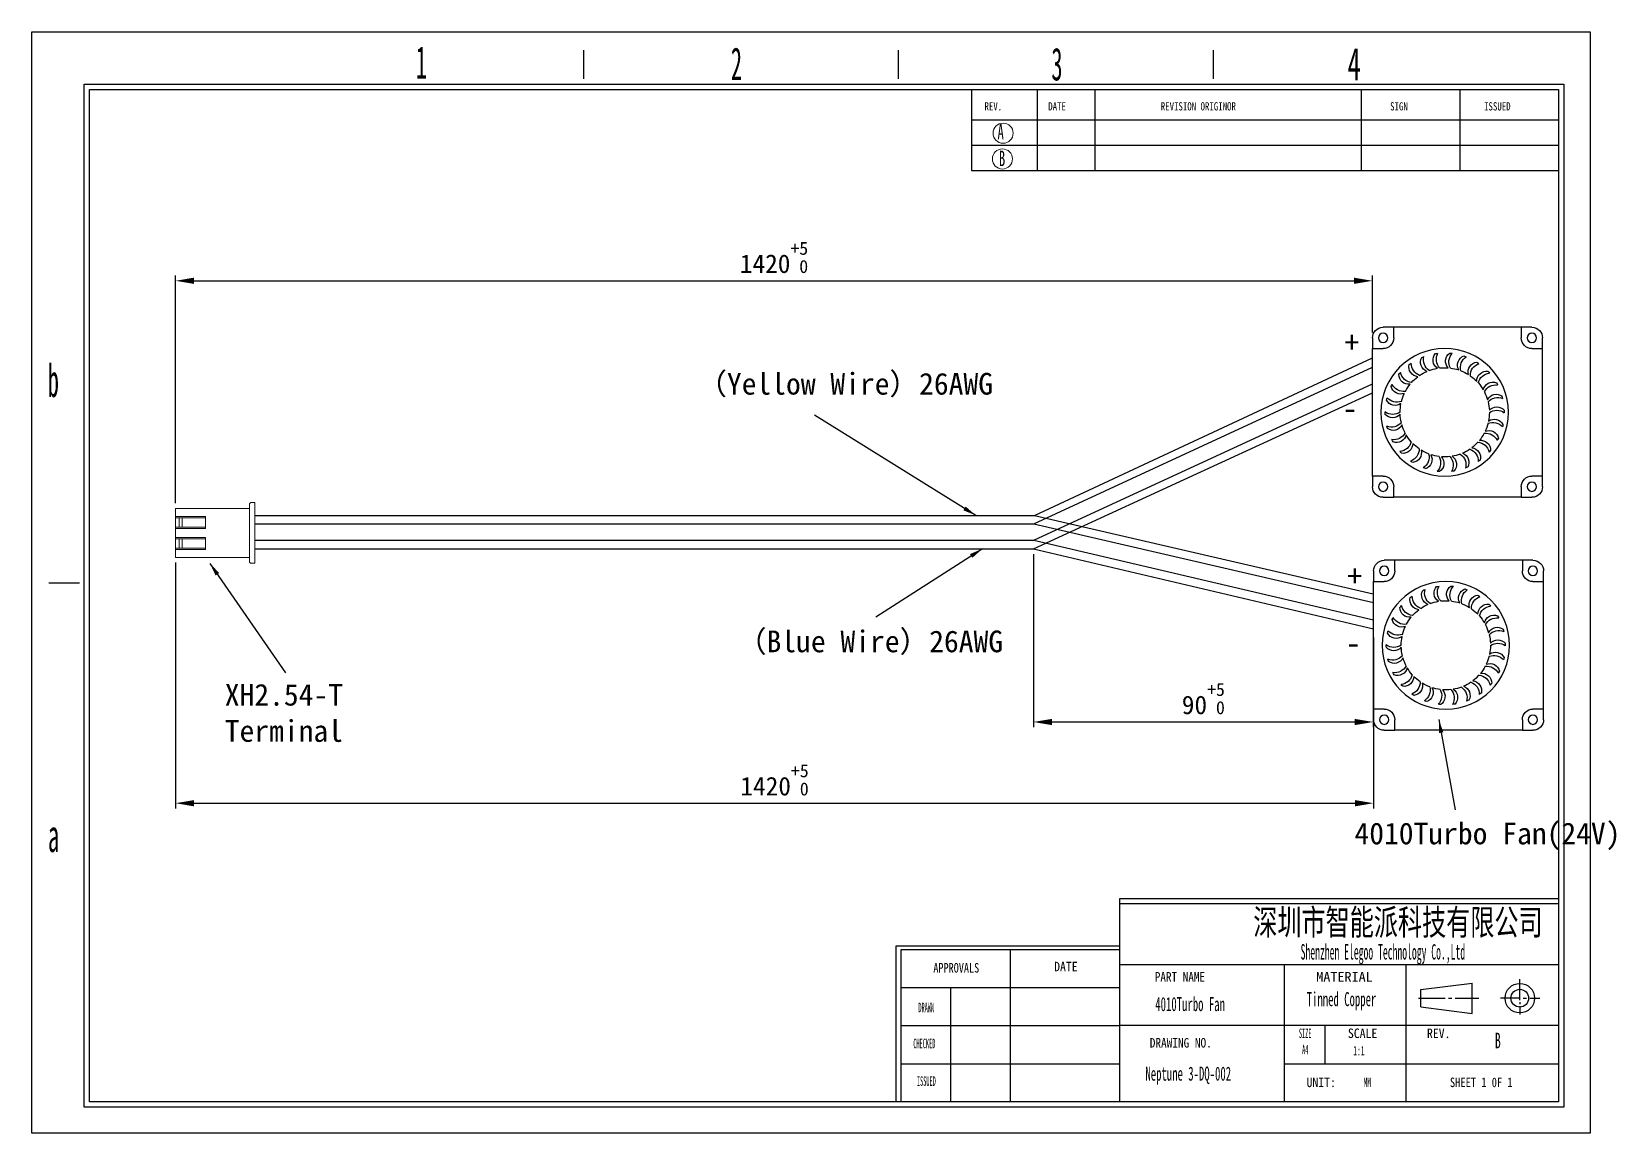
# Model space of a CAD drawing. Header units: millimetres. Extents: x -318 to -20, y -2 to 205.
import ezdxf

# ---------------------------------------------------------------- set-up
doc = ezdxf.new("R2010")
doc.units = ezdxf.units.MM
doc.header["$PDSIZE"] = -1
doc.layers.add('SLD-0', color=179, linetype='Continuous')
doc.styles.add('SLDTEXTSTYLE0', font='TXT', dxfattribs={"width": 0.56, "bigfont": 'bigfont'})
doc.styles.add('SLDTEXTSTYLE10', font='TXT', dxfattribs={"width": 0.862222})
doc.styles.add('SLDTEXTSTYLE11', font='TXT', dxfattribs={"width": 1.089})
doc.styles.add('SLDTEXTSTYLE13', font='TXT', dxfattribs={"width": 0.56})
doc.styles.add('SLDTEXTSTYLE14', font='TXT', dxfattribs={"width": 0.805625})
doc.styles.add('SLDTEXTSTYLE3', font='TXT', dxfattribs={"width": 0.484})
doc.styles.add('SLDTEXTSTYLE4', font='TXT', dxfattribs={"width": 0.40535})
doc.styles.add('SLDTEXTSTYLE5', font='TXT', dxfattribs={"width": 0.6})
doc.styles.add('SLDTEXTSTYLE6', font='TXT', dxfattribs={"width": 0.5025})
doc.styles.add('SLDTEXTSTYLE7', font='TXT', dxfattribs={"width": 0.9075})
doc.styles.add('SLDTEXTSTYLE8', font='TXT', dxfattribs={"width": 0.870455})
doc.styles.add('SLDTEXTSTYLE9', font='TXT', dxfattribs={"width": 0.7865})
doc.dimstyles.new('ISO-25', dxfattribs={"dimtxt": 2.5, "dimasz": 2.5, "dimexe": 1.25, "dimexo": 0.625, "dimtad": 1, "dimtxsty": 'Standard', "dimcen": 2.5, "dimadec": 0, "dimazin": 0, "dimtfac": 1, "dimtmove": 0, "dimatfit": 3, "dimfxl": 1, "dimarcsym": 0})

# ---------------------------------------------------------------- blocks, each defined once
blk = doc.blocks.new('3')
for p, q in [((-20.5, 20), (-18, 20)), ((-18, 20), (-18, 17.5)), ((-18, 20), (12, 20)), ((12, 17.5), (12, 20)), ((12, 20), (14.5, 20)), ((-23, 15), (-23, 17.5)), ((-23, -15), (-23, 15)), ((-20.5, 15), (-23, 15)), ((17, 15), (14.5, 15)), ((17, 17.5), (17, 15)), ((17, -15), (17, 15)), ((-23, -15), (-20.5, -15)), ((-23, -17.5), (-23, -15)), ((-18, -17.5), (-18, -20)), ((12, -20), (12, -17.5)), ((14.5, -15), (17, -15)), ((17, -15), (17, -17.5)), ((-18, -20), (-20.5, -20)), ((-18, -20), (12, -20)), ((14.5, -20), (12, -20))]:
    blk.add_line(p, q)
for centre, radius in [((-20.5, 17.5), 1.1), ((0, 0), 15), ((14.5, 17.5), 1.1), ((-20.5, -17.5), 1.1), ((14.5, -17.5), 1.1)]:
    blk.add_circle(centre, radius)
for centre, radius, start, end in [((-20.5, 17.5), 2.5, 90, 180), ((14.5, 17.5), 2.5, 0, 90), ((-20.5, 17.5), 2.5, 270, 0), ((14.5, 17.5), 2.5, 180, 270), ((0, 0), 14, 122.5996, 124.9675), ((-9.02, 8.64), 3, 359.2821, 70.6528), ((-7.79, 9.51), 2.3, 344.666, 83.8217), ((0, 0), 14, 108.7535, 111.1213), ((-6.69, 10.55), 3, 345.436, 56.8066), ((-5.29, 11.1), 2.3, 330.8198, 69.9755), ((0, 0), 14, 94.9073, 97.2751), ((-3.97, 11.84), 3, 331.5898, 42.9605), ((-2.48, 12.04), 2.3, 316.9737, 56.1293), ((-1.02, 12.45), 3, 317.7437, 29.1143), ((0, 0), 14, 81.0612, 83.429), ((0.47, 12.28), 2.3, 303.1275, 42.2832), ((1.99, 12.33), 3, 303.8975, 15.2682), ((3.4, 11.81), 2.3, 289.2814, 28.437), ((0, 0), 14, 67.215, 69.5828), ((4.88, 11.5), 3, 290.0514, 1.422), ((6.13, 10.66), 2.3, 275.4352, 14.5909), ((0, 0), 14, 53.3689, 55.7367), ((0, 0), 14, 136.4458, 138.8136), ((-10.82, 6.23), 3, 13.1283, 84.4989), ((-9.84, 7.37), 2.3, 358.5121, 97.6678), ((0, 0), 10.5, 124.9675, 135.8975), ((0, 0), 10.5, 111.1213, 122.0513), ((0, 0), 10.5, 97.2751, 108.2052), ((0, 0), 10.5, 83.429, 94.359), ((0, 0), 10.5, 69.5828, 80.5129), ((0, 0), 10.5, 55.7367, 66.6667), ((0, 0), 10.5, 41.8905, 52.8206), ((7.49, 9.99), 3, 276.2052, 347.5759), ((8.5, 8.88), 2.3, 261.5891, 0.7447), ((0, 0), 14, 39.5227, 41.8905), ((0, 0), 14, 164.1381, 166.5059), ((-12.14, 1.95), 2.3, 26.2044, 125.3601), ((0, 0), 14, 150.2919, 152.6598), ((-12, 3.46), 3, 26.9744, 98.3451), ((-11.32, 4.8), 2.3, 12.3583, 111.514), ((0, 0), 10.5, 152.6598, 163.5898), ((0, 0), 10.5, 138.8136, 149.7437), ((0, 0), 10.5, 28.0444, 38.9744), ((9.67, 7.91), 3, 262.359, 333.7297), ((10.38, 6.59), 2.3, 247.7429, 346.8986), ((0, 0), 10.5, 14.1982, 25.1283), ((0, 0), 14, 25.6766, 28.0444), ((-12.23, -2.51), 3, 54.6667, 126.0374), ((0, 0), 14, 177.9843, 180.3521), ((-12.25, -1.01), 2.3, 40.0506, 139.2063), ((-12.48, 0.49), 3, 40.8206, 112.1913), ((0, 0), 10.5, 166.5059, 177.436), ((11.28, 5.37), 3, 248.5129, 319.8836), ((11.65, 3.91), 2.3, 233.8968, 333.0524), ((0, 0), 10.5, 0.3521, 11.2821), ((12.23, 2.51), 3, 234.6667, 306.0374), ((0, 0), 14, 11.8304, 14.1982), ((0, 0), 14, 357.9843, 0.3521), ((-11.65, -3.91), 2.3, 53.8968, 153.0524), ((0, 0), 14, 191.8304, 194.1982), ((-11.28, -5.37), 3, 68.5129, 139.8836), ((0, 0), 10.5, 180.3521, 191.2821), ((0, 0), 10.5, 194.1982, 205.1283), ((0, 0), 10.5, 332.6598, 343.5898), ((12.14, -1.95), 2.3, 206.2044, 305.3601), ((0, 0), 10.5, 346.5059, 357.436), ((12.48, -0.49), 3, 220.8206, 292.1913), ((12.25, 1.01), 2.3, 220.0506, 319.2063), ((0, 0), 14, 344.1381, 346.5059), ((-10.38, -6.59), 2.3, 67.7429, 166.8986), ((0, 0), 14, 205.6766, 208.0444), ((-9.67, -7.91), 3, 82.359, 153.7297), ((-8.5, -8.88), 2.3, 81.5891, 180.7447), ((-7.49, -9.99), 3, 96.2052, 167.5759), ((0, 0), 10.5, 208.0444, 218.9744), ((0, 0), 10.5, 221.8905, 232.8206), ((0, 0), 10.5, 304.9675, 315.8975), ((9.84, -7.37), 2.3, 178.5121, 277.6678), ((0, 0), 10.5, 318.8136, 329.7437), ((10.82, -6.23), 3, 193.1283, 264.4989), ((11.32, -4.8), 2.3, 192.3583, 291.514), ((12, -3.46), 3, 206.9744, 278.3451), ((0, 0), 14, 330.2919, 332.6598), ((0, 0), 14, 219.5227, 221.8905), ((-6.13, -10.66), 2.3, 95.4352, 194.5909), ((-4.88, -11.5), 3, 110.0514, 181.422), ((0, 0), 10.5, 235.7367, 246.6667), ((-3.4, -11.81), 2.3, 109.2814, 208.437), ((-1.99, -12.33), 3, 123.8975, 195.2682), ((0, 0), 10.5, 249.5828, 260.5129), ((-0.47, -12.28), 2.3, 123.1275, 222.2832), ((1.02, -12.45), 3, 137.7437, 209.1143), ((0, 0), 10.5, 263.429, 274.359), ((2.48, -12.04), 2.3, 136.9737, 236.1293), ((3.97, -11.84), 3, 151.5898, 222.9605), ((0, 0), 10.5, 277.2751, 288.2052), ((5.29, -11.1), 2.3, 150.8198, 249.9755), ((6.69, -10.55), 3, 165.436, 236.8066), ((0, 0), 10.5, 291.1213, 302.0513), ((7.79, -9.51), 2.3, 164.666, 263.8217), ((9.02, -8.64), 3, 179.2821, 250.6528), ((0, 0), 14, 316.4458, 318.8136), ((0, 0), 14, 233.3689, 235.7367), ((0, 0), 14, 247.215, 249.5828), ((0, 0), 14, 261.0612, 263.429), ((0, 0), 14, 274.9073, 277.2751), ((0, 0), 14, 288.7535, 291.1213), ((0, 0), 14, 302.5996, 304.9675), ((-20.5, -17.5), 2.5, 180, 270), ((-20.5, -17.5), 2.5, 0, 90), ((14.5, -17.5), 2.5, 90, 180), ((14.5, -17.5), 2.5, 270, 0)]:
    blk.add_arc(centre, radius, start, end)
blk = doc.blocks.new('*D8')
at = {"color": 0, "lineweight": -2}
for p, q in [((-290.77, 116.41), (-290.77, 159.28)), ((-287.27, 158.28), (-69, 158.28)), ((-65.5, 148.52), (-65.5, 159.28))]:
    blk.add_line(p, q, dxfattribs=at)
at = {"color": 0}
for points in [[(-287.27, 158.87), (-287.27, 157.7), (-290.77, 158.28)], [(-69, 158.87), (-69, 157.7), (-65.5, 158.28)]]:
    blk.add_solid(points, dxfattribs=at)
at = {"layer": 'Defpoints', "color": 0}
for p in [(-65.5, 158.28), (-65.5, 147.52), (-290.77, 115.41)]:
    blk.add_point(p, dxfattribs=at)
at = {"color": 0, "insert": (-178.13, 162.66), "char_height": 3.5, "attachment_point": 5}
blk.add_mtext('1420{\\H0.7x;\\S+5^  0;}', dxfattribs=at)
blk = doc.blocks.new('*D13')
at = {"color": 0, "lineweight": -2}
for p, q in [((-290.77, 105.22), (-290.77, 58.94)), ((-65.29, 91.13), (-65.29, 58.94)), ((-287.27, 59.94), (-68.79, 59.94))]:
    blk.add_line(p, q, dxfattribs=at)
at = {"color": 0}
for points in [[(-287.27, 60.52), (-287.27, 59.35), (-290.77, 59.94)], [(-68.79, 60.52), (-68.79, 59.35), (-65.29, 59.94)]]:
    blk.add_solid(points, dxfattribs=at)
at = {"layer": 'Defpoints', "color": 0}
for p in [(-290.77, 106.22), (-65.29, 92.13), (-65.29, 59.94)]:
    blk.add_point(p, dxfattribs=at)
at = {"color": 0, "insert": (-178.03, 64.31), "char_height": 3.5, "attachment_point": 5}
blk.add_mtext('1420{\\H0.7x;\\S+5^  0;}', dxfattribs=at)
blk = doc.blocks.new('*D14')
at = {"color": 0, "lineweight": -2}
for p, q in [((-129.31, 106.84), (-129.31, 74.23)), ((-65.35, 98.33), (-65.35, 74.23)), ((-125.81, 75.23), (-68.85, 75.23))]:
    blk.add_line(p, q, dxfattribs=at)
at = {"color": 0}
for points in [[(-125.81, 75.81), (-125.81, 74.64), (-129.31, 75.23)], [(-68.85, 75.81), (-68.85, 74.64), (-65.35, 75.23)]]:
    blk.add_solid(points, dxfattribs=at)
at = {"layer": 'Defpoints', "color": 0}
for p in [(-129.31, 107.84), (-65.35, 99.33), (-65.35, 75.23)]:
    blk.add_point(p, dxfattribs=at)
at = {"color": 0, "insert": (-97.33, 79.61), "char_height": 3.5, "attachment_point": 5}
blk.add_mtext('90{\\H0.7x;\\S+5^  0;}', dxfattribs=at)

msp = doc.modelspace()

# ---------------------------------------------------------------- linework, layer by layer
at = {"color": 2}
for p, q in [((-129.096, 114.108), (-65.495, 143.749)), ((-129.203, 112.508), (-65.495, 142.008)), ((-275.721, 114.108), (-129.096, 114.108)), ((-129.096, 114.108), (-65.349, 99.331)), ((-275.721, 112.508), (-129.203, 112.508)), ((-129.203, 112.508), (-65.294, 97.75))]:
    msp.add_line(p, q, dxfattribs=at)
at = {"color": 5}
for p, q in [((-129.309, 107.835), (-65.495, 137.182)), ((-129.203, 109.435), (-65.495, 138.885)), ((-275.721, 109.435), (-129.203, 109.435)), ((-275.721, 107.835), (-129.309, 107.835)), ((-129.309, 107.835), (-65.294, 92.759)), ((-129.203, 109.435), (-65.294, 94.444))]:
    msp.add_line(p, q, dxfattribs=at)
at = {"color": 179}
for p, q in [((-144.859, 3.721), (-144.859, 25.166)), ((-154.248, 10.892), (-113.136, 10.892))]:
    msp.add_line(p, q, dxfattribs=at)
at = {"color": 0, "lineweight": 0}
for points in [[(-275.858, 116.529), (-276.574, 116.529), (-276.669, 116.508), (-276.743, 116.455), (-276.796, 116.381), (-276.817, 116.286)], [(-275.858, 116.529), (-275.858, 107.701)], [(-290.774, 115.412), (-290.774, 107.701)], [(-290.774, 115.412), (-276.817, 115.412)], [(-285.148, 113.927), (-285.148, 111.662), (-290.774, 111.662)], [(-285.148, 113.927), (-290.774, 113.927)], [(-285.148, 113.685), (-290.774, 113.685)], [(-290.058, 113.685), (-290.058, 111.904)], [(-289.499, 113.685), (-289.499, 111.904)], [(-276.817, 116.286), (-276.817, 107.701)], [(-285.148, 111.904), (-290.774, 111.904)], [(-285.148, 109.966), (-290.774, 109.966)], [(-290.774, 107.701), (-285.148, 107.701), (-285.148, 109.966)], [(-285.148, 109.724), (-290.774, 109.724)], [(-285.148, 107.944), (-290.774, 107.944)], [(-290.774, 107.701), (-290.774, 106.216)], [(-290.058, 109.724), (-290.058, 107.944)], [(-289.499, 109.724), (-289.499, 107.944)], [(-276.817, 107.701), (-276.817, 105.342)], [(-275.858, 107.701), (-275.858, 105.099)], [(-290.774, 106.216), (-276.817, 106.216)], [(-276.817, 105.342), (-276.796, 105.247), (-276.743, 105.173), (-276.669, 105.121), (-276.574, 105.099), (-275.858, 105.099)]]:
    msp.add_lwpolyline(points, dxfattribs=at)
at = {"layer": 'SLD-0'}
for p, q in [((-317.829, 205.176), (-24.535, 205.176)), ((-317.829, -2.204), (-317.829, 205.176)), ((-24.535, 205.176), (-24.535, -2.204)), ((-306.966, 3.721), (-306.966, 194.313)), ((-306.966, 194.313), (-30.46, 194.313)), ((-67.624, 194.313), (-67.624, 179.016)), ((-49.042, 194.313), (-49.042, 179.016)), ((-30.46, 194.313), (-30.46, 3.721)), ((-30.46, 3.721), (-306.966, 3.721)), ((-24.535, -2.204), (-317.829, -2.204))]:
    msp.add_line(p, q, dxfattribs=at)
at = {"layer": 'SLD-0', "color": 6, "linetype": 'Continuous'}
for p, q in [((-213.94, 196.288), (-213.94, 201.672)), ((-154.689, 196.288), (-154.689, 201.672)), ((-95.437, 196.288), (-95.437, 201.672)), ((-307.954, 2.734), (-307.954, 195.301)), ((-307.954, 195.301), (-29.472, 195.301)), ((-29.472, 195.301), (-29.472, 2.734)), ((-308.837, 101.355), (-314.573, 101.355)), ((-29.472, 2.734), (-307.954, 2.734))]:
    msp.add_line(p, q, dxfattribs=at)
at = {"layer": 'SLD-0', "color": 179, "linetype": 'Continuous'}
for p, q in [((-140.982, 194.313), (-140.982, 179.016)), ((-128.591, 194.313), (-128.591, 179.016)), ((-117.755, 194.313), (-117.755, 179.016)), ((-140.982, 188.577), (-30.46, 188.577)), ((-140.982, 183.796), (-30.46, 183.796)), ((-140.982, 179.016), (-30.46, 179.016)), ((-30.46, 41.964), (-113.136, 41.964)), ((-113.136, 41.964), (-113.136, 3.721)), ((-30.46, 41.008), (-113.136, 41.008)), ((-113.136, 33.034), (-155.204, 33.034)), ((-155.204, 33.034), (-155.204, 3.721)), ((-113.136, 32.314), (-154.248, 32.314)), ((-154.248, 32.314), (-154.248, 3.721)), ((-133.692, 32.314), (-133.692, 3.721)), ((-30.46, 29.535), (-113.136, 29.535)), ((-82.088, 29.535), (-82.088, 3.721)), ((-59.142, 3.721), (-59.142, 29.535)), ((-113.136, 25.166), (-154.248, 25.166)), ((-56.386, 24.856), (-46.753, 26.04)), ((-56.386, 21.609), (-56.386, 24.856)), ((-46.753, 20.348), (-46.753, 26.04)), ((-37.772, 22.852), (-37.772, 26.819)), ((-56.856, 23.235), (-51.811, 23.235)), ((-56.386, 21.609), (-46.753, 20.348)), ((-51.181, 23.235), (-50.55, 23.235)), ((-49.919, 23.235), (-45.506, 23.235)), ((-37.772, 23.235), (-41.373, 23.235)), ((-37.772, 22.469), (-37.772, 22.085)), ((-37.772, 21.702), (-37.772, 20.169)), ((-37.141, 23.235), (-36.511, 23.235)), ((-35.88, 23.235), (-33.989, 23.235)), ((-113.136, 18.017), (-154.248, 18.017)), ((-30.46, 18.062), (-113.136, 18.062)), ((-74.44, 18.062), (-74.44, 10.892)), ((-82.088, 10.892), (-30.46, 10.892)), ((-122.244, 3.721), (-163.355, 3.721))]:
    msp.add_line(p, q, dxfattribs=at)
at = {"layer": 'SLD-0', "lineweight": 18}
for centre in [(-135.019, 186.066), (-135.142, 181.217)]:
    msp.add_circle(centre, 1.894, dxfattribs=at)
at = {"layer": 'SLD-0', "color": 179, "linetype": 'Continuous'}
for radius in [2.771, 1.669]:
    msp.add_circle((-37.772, 23.235), radius, dxfattribs=at)

# ---------------------------------------------------------------- block references
at = {"xscale": -0.7999999999999545, "yscale": 0.8000000000000114, "zscale": 0.8}
for p in [(-51.895, 133.522), (-51.694, 89.663)]:
    msp.add_blockref('3', p, dxfattribs=at)

# ---------------------------------------------------------------- texts
at = {"attachment_point": 1}
for s, insert, char_height, width in [('+', (-70.781, 148.739), 4.088, 11.69309), ('{\\fSimSun|b0|i0|c134|p2;（Yellow Wire）}26{\\fSimSun|b0|i0|c134|p2;AWG}', (-192.567, 140.945), 4.08845, 81.71601), ('-', (-71.128, 136.321), 4.088, 11.69309), ('+', (-70.217, 104.755), 4.088, 11.69309), ('{\\fSimSun|b0|i0|c134|p2;（Blue Wire）}26{\\fSimSun|b0|i0|c134|p2;AWG}', (-185.104, 92.446), 4.08845, 81.71601), ('-', (-70.497, 92.133), 4.088, 11.69309), ('{\\fSimSun|b0|i0|c134|p2;XH2.54-T\\PTerminal}', (-281.493, 82.4), 4.08845, 54.73137), ('4010{\\fSimSun|b0|i0|c134|p2;Turbo Fan}(24V)', (-68.887, 56.288), 4.08845, 50.00589)]:
    msp.add_mtext(s, dxfattribs=dict(at, insert=insert, char_height=char_height, width=width))
at = {"layer": 'SLD-0'}
for s, insert, char_height, attachment_point, style in [('1', (-245.53, 202.473), 6.172, 1, 'SLDTEXTSTYLE6'), ('2', (-186.253, 202.23), 6.172, 1, 'SLDTEXTSTYLE6'), ('3', (-125.935, 202.168), 6.172, 1, 'SLDTEXTSTYLE6'), ('4', (-70.201, 202.162), 6.172, 1, 'SLDTEXTSTYLE5'), ('A', (-136.063, 187.788), 2.903, 1, 'SLDTEXTSTYLE5'), ('B', (-135.809, 182.773), 2.903, 1, 'SLDTEXTSTYLE5'), ('b', (-314.807, 142.594), 6.172, 1, 'SLDTEXTSTYLE6'), ('a', (-314.761, 56.926), 6.172, 1, 'SLDTEXTSTYLE6'), ('{\\fSimSun|b0|i0|c134|p2;\\W0.689;深圳市智能派科技有限公司}', (-60.702, 39.954), 4.82808, 2, 'SLDTEXTSTYLE11'), ('B', (-42.463, 16.721), 2.91, 1, 'SLDTEXTSTYLE13')]:
    msp.add_mtext(s, dxfattribs=dict(at, insert=insert, char_height=char_height, attachment_point=attachment_point, style=style))
at = {"layer": 'SLD-0', "color": 179}
for s, insert, char_height, attachment_point, style in [('REV.', (-138.512, 191.902), 1.5536, 1, 'SLDTEXTSTYLE9'), ('DATE', (-126.515, 191.902), 1.5536, 1, 'SLDTEXTSTYLE9'), ('REVISION ORIGINOR', (-105.333, 191.902), 1.55363, 1, 'SLDTEXTSTYLE9'), ('SIGN', (-62.175, 191.902), 1.5536, 1, 'SLDTEXTSTYLE9'), ('ISSUED', (-44.493, 191.902), 1.5536, 1, 'SLDTEXTSTYLE9'), ('{\\W0.46;Shenzhen Elegoo Technology Co.,Ltd}', (-63.538, 33.416), 2.91042, 2, 'SLDTEXTSTYLE13'), ('APPROVALS', (-143.826, 29.849), 1.7927, 2, 'SLDTEXTSTYLE9'), ('DATE', (-123.192, 30.08), 1.7927, 2, 'SLDTEXTSTYLE7'), ('PART NAME', (-101.736, 28.148), 1.7927, 2, 'SLDTEXTSTYLE10'), ('MATERIAL', (-70.761, 28.148), 1.7927, 2, 'SLDTEXTSTYLE11'), ('DRAWN', (-149.479, 22.375), 1.7927, 2, 'SLDTEXTSTYLE4'), ('CHECKED', (-149.838, 15.607), 1.7927, 2, 'SLDTEXTSTYLE4'), ('DRAWING NO.', (-101.571, 15.731), 1.79265, 2, 'SLDTEXTSTYLE8'), ('SIZE', (-78.162, 17.524), 1.7927, 2, 'SLDTEXTSTYLE4'), ('SCALE', (-67.352, 17.524), 1.7927, 2, 'SLDTEXTSTYLE7'), ('REV.', (-53.031, 17.524), 1.7927, 2, 'SLDTEXTSTYLE7'), ('A4', (-78.151, 14.455), 1.7927, 2, 'SLDTEXTSTYLE4'), ('1:1', (-68.045, 14.247), 1.7927, 2, 'SLDTEXTSTYLE3'), ('ISSUED', (-149.454, 8.527), 1.7927, 2, 'SLDTEXTSTYLE4'), ('UNIT:', (-75.143, 8.293), 1.7927, 2, 'SLDTEXTSTYLE7'), ('MM', (-66.48, 8.293), 1.7927, 2, 'SLDTEXTSTYLE3'), ('SHEET 1 0F 1', (-45.021, 8.293), 1.79265, 2, 'SLDTEXTSTYLE14')]:
    msp.add_mtext(s, dxfattribs=dict(at, insert=insert, char_height=char_height, attachment_point=attachment_point, style=style))
at = {"layer": 'SLD-0', "color": 0, "char_height": 2.64583, "attachment_point": 2, "style": 'SLDTEXTSTYLE0'}
for s, insert in [('{\\fSimSun|b0|i0|c134|p2;\\W0.56;Tinned Copper}', (-71.321, 24.377)), ('{\\fSimSun|b0|i0|c134|p2;4010Turbo Fan}', (-99.82, 23.443)), ('{\\fSimSun|b0|i0|c134|p2;Neptune 3-DQ-002}', (-100.167, 10.353))]:
    msp.add_mtext(s, dxfattribs=dict(at, insert=insert))

# ---------------------------------------------------------------- dimensions: what is measured, and where the dimension line sits
for base, p1, p2, text, picture, middle in [((-65.495, 158.283), (-290.774, 115.412), (-65.495, 147.522), '1420{\\H0.7x;\\S+5^  0;}', '*D8', (-178.135, 162.661)), ((-65.349, 75.227), (-129.309, 107.835), (-65.349, 99.331), '90{\\H0.7x;\\S+5^  0;}', '*D14', (-97.329, 79.605)), ((-65.294, 59.935), (-290.774, 106.216), (-65.294, 92.133), '1420{\\H0.7x;\\S+5^  0;}', '*D13', (-178.034, 64.314))]:
    dim = msp.add_linear_dim(base=base, p1=p1, p2=p2, text=text, dimstyle='ISO-25', override={"dimtxt": 3.5, "dimasz": 3.5, "dimexe": 1, "dimexo": 1, "dimgap": 1.52, "dimtih": 1, "dimtoh": 1, "dimlfac": 0.5, "dimzin": 0, "dimadec": 1, "dimtzin": 0})
    dim.commit()
    dim.dimension.update_dxf_attribs({"geometry": picture, "text_midpoint": middle})

# ---------------------------------------------------------------- leaders
for points in [[(-140.14, 114.108), (-170.479, 132.989)], [(-138.912, 107.835), (-158.952, 94.976)], [(-284.296, 105.093), (-270.057, 84.457)], [(-53.009, 75.676), (-49.95, 58.665)]]:
    msp.add_leader(points, dimstyle='ISO-25', override={"dimgap": 0.625, "dimtad": 0})

doc.saveas('drawing.dxf')
